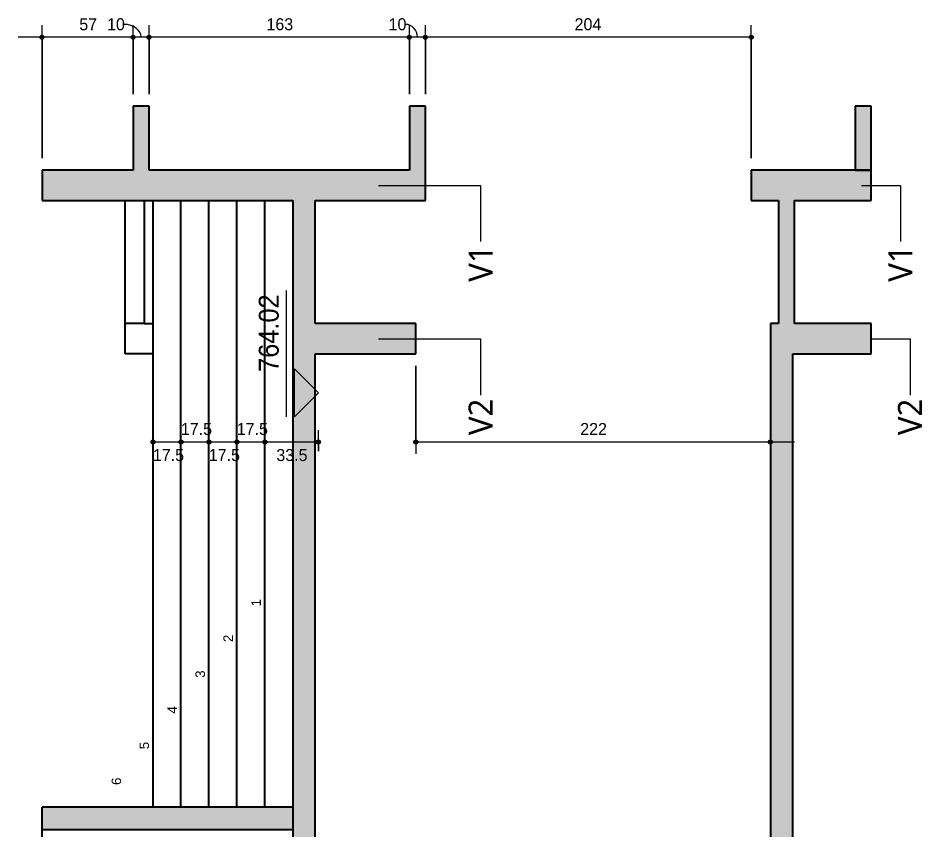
# Model space of a CAD drawing. Header units: centimetres. Extents: x -2136 to 34701, y -1430 to 84208.
# Drawn here: x 17384 to 17950, y 77275 to 77783 of the extents above; entities that cross this region are included whole.
import ezdxf

# ---------------------------------------------------------------- set-up
doc = ezdxf.new("R2010")
doc.units = ezdxf.units.CM
for name, color, linetype, lineweight in [('A-ANNO-DIMS', 7, 'Continuous', 9), ('A-ANNO-DIMS-50', 7, 'Continuous', 9), ('A-FLOR', 7, 'Continuous', 18), ('A-WALL', 7, 'Continuous', 25), ('G-ANNO-DIMS', 7, 'Continuous', 9), ('S-BEAM', 7, 'Continuous', 18), ('S-BEAM-IDEN', 7, 'Continuous', 9), ('S-STRS', 7, 'Continuous', 18), ('S-STRS-ANNO', 7, 'Continuous', 18)]:
    doc.layers.add(name, color=color, linetype=linetype, lineweight=lineweight)
doc.styles.add('Arial', font='arial.ttf', dxfattribs={"height": 5.953125})
doc.styles.add('Fira Sans', font='FiraSans-Regular.ttf', dxfattribs={"width": 0.95, "height": 12.5})
doc.styles.add('Fira Sans_3', font='FiraSans-Regular.ttf', dxfattribs={"height": 7.5})
doc.styles.add('Gadugi', font='gadugi.ttf', dxfattribs={"height": 15})
doc.dimstyles.new('PED_R80_1_5mm_ACIMA_As_DIR__R00', dxfattribs={"dimscale": 30.48, "dimtxt": 10.229846, "dimasz": 0.328084, "dimexe": 0.246063, "dimexo": 0.246063, "dimgap": 0.049213, "dimtad": 1, "dimdec": 1, "dimrnd": 0.5, "dimdsep": 46, "dimtxsty": 'Fira Sans_3', "dimblk1": 'DOTSMALL', "dimblk2": 'DOTSMALL', "dimsah": 1, "dimcen": 0.09, "dimdle": 0.492126, "dimazin": 0, "dimtfac": 1, "dimtdec": 4, "dimtix": 1, "dimtmove": 0, "dimatfit": 3, "dimfxl": 1, "dimtvp": 1, "dimtolj": 1, "dimtzin": 0, "dimarcsym": 2})
doc.dimstyles.new('PED_R80_1_5mm_ACIMA_As_DIR__R00_1', dxfattribs={"dimscale": 30.48, "dimtxt": 10.229846, "dimasz": 0.328084, "dimexe": 0.246063, "dimexo": 0.246063, "dimgap": 0.049213, "dimtad": 1, "dimdec": 1, "dimrnd": 0.5, "dimdsep": 46, "dimtxsty": 'Fira Sans_3', "dimblk1": 'DOTSMALL', "dimblk2": 'DOTSMALL', "dimsah": 1, "dimcen": 0.09, "dimdle": 0.492126, "dimazin": 0, "dimtfac": 1, "dimtdec": 4, "dimtix": 1, "dimtmove": 1, "dimatfit": 3, "dimfxl": 1, "dimtvp": 1, "dimtolj": 1, "dimtzin": 0, "dimarcsym": 2})
doc.dimstyles.new('PED_R80_1_5mm_ACIMA_As_DIR__R00_2', dxfattribs={"dimscale": 30.48, "dimtxt": 10.229846, "dimasz": 0.328084, "dimexe": 0.246063, "dimexo": 0.246063, "dimgap": 0.049213, "dimtad": 1, "dimdec": 1, "dimrnd": 0.5, "dimdsep": 46, "dimtxsty": 'Fira Sans_3', "dimblk1": 'DOTSMALL', "dimblk2": 'DOTSMALL', "dimsah": 1, "dimcen": 0.09, "dimdle": 0.492126, "dimazin": 0, "dimtfac": 1, "dimtdec": 4, "dimtix": 1, "dimtmove": 2, "dimatfit": 3, "dimfxl": 1, "dimtvp": 1, "dimtolj": 1, "dimtzin": 0, "dimarcsym": 2})

# ---------------------------------------------------------------- blocks, each defined once
blk = doc.blocks.new('DIMBLOCK664-CT001 K1 - CORTE A-A')
at = {"layer": 'A-ANNO-DIMS-50'}
h = blk.add_hatch(color=256, dxfattribs=at)
edge = h.paths.add_edge_path(flags=0)
edge.add_arc((17638.97, 77771.18), 1.25, 0, 360)
h = blk.add_hatch(color=256, dxfattribs=at)
edge = h.paths.add_edge_path(flags=0)
edge.add_arc((17842.97, 77771.18), 1.25, 0, 360)
for p, q in [((17638.97, 77735.46), (17638.97, 77778.68)), ((17842.97, 77695.46), (17842.97, 77778.68)), ((17842.97, 77771.18), (17638.97, 77771.18)), ((17638.97, 77771.18), (17638.97, 77735.46)), ((17842.97, 77771.18), (17842.97, 77695.46))]:
    blk.add_line(p, q, dxfattribs=at)
for centre in [(17638.97, 77771.18), (17842.97, 77771.18)]:
    blk.add_circle(centre, 1.25, dxfattribs=at)
at = {"layer": 'A-ANNO-DIMS-50', "color": 0, "insert": (17732.38, 77783.06), "char_height": 7.5, "width": 20.6171, "attachment_point": 1, "line_spacing_factor": 1.049215, "style": 'Fira Sans_3'}
blk.add_mtext('204', dxfattribs=at)
blk = doc.blocks.new('_DotSmall')
at = {"color": 0, "linetype": 'ByBlock', "const_width": 0.5}
blk.add_lwpolyline([(-0.0625, 0, 1), (0.0625, 0, 1)], format="xyb", close=True, dxfattribs=at)
blk = doc.blocks.new('DIMBLOCK665-CT001 K1 - CORTE A-A')
at = {"layer": 'A-ANNO-DIMS-50'}
h = blk.add_hatch(color=256, dxfattribs=at)
edge = h.paths.add_edge_path(flags=0)
edge.add_arc((17628.97, 77771.18), 1.25, 0, 360)
h = blk.add_hatch(color=256, dxfattribs=at)
edge = h.paths.add_edge_path(flags=0)
edge.add_arc((17638.97, 77771.18), 1.25, 0, 360)
for p, q in [((17628.97, 77735.46), (17628.97, 77778.68)), ((17638.97, 77735.46), (17638.97, 77778.68)), ((17638.97, 77771.18), (17628.97, 77771.18)), ((17628.97, 77771.18), (17628.97, 77735.46)), ((17638.97, 77771.18), (17638.97, 77735.46))]:
    blk.add_line(p, q, dxfattribs=at)
for centre in [(17628.97, 77771.18), (17638.97, 77771.18)]:
    blk.add_circle(centre, 1.25, dxfattribs=at)
blk.add_ellipse((17626.69, 77771.18), major_axis=(0, 8.06), ratio=0.903897, start_param=4.712389, end_param=6.283185, dxfattribs=at)
at = {"layer": 'A-ANNO-DIMS-50', "color": 0, "insert": (17615.93, 77783.06), "char_height": 7.5, "width": 12.9053, "attachment_point": 1, "line_spacing_factor": 1.049215, "style": 'Fira Sans_3'}
blk.add_mtext('10', dxfattribs=at)
blk = doc.blocks.new('DIMBLOCK666-CT001 K1 - CORTE A-A')
at = {"layer": 'A-ANNO-DIMS-50'}
h = blk.add_hatch(color=256, dxfattribs=at)
edge = h.paths.add_edge_path(flags=0)
edge.add_arc((17465.97, 77771.18), 1.25, 0, 360)
h = blk.add_hatch(color=256, dxfattribs=at)
edge = h.paths.add_edge_path(flags=0)
edge.add_arc((17628.97, 77771.18), 1.25, 0, 360)
for p, q in [((17465.97, 77735.46), (17465.97, 77778.68)), ((17628.97, 77735.46), (17628.97, 77778.68)), ((17628.97, 77771.18), (17465.97, 77771.18)), ((17465.97, 77771.18), (17465.97, 77735.46)), ((17628.97, 77771.18), (17628.97, 77735.46))]:
    blk.add_line(p, q, dxfattribs=at)
for centre in [(17465.97, 77771.18), (17628.97, 77771.18)]:
    blk.add_circle(centre, 1.25, dxfattribs=at)
at = {"layer": 'A-ANNO-DIMS-50', "color": 0, "insert": (17539.47, 77783.06), "char_height": 7.5, "width": 19.2006, "attachment_point": 1, "line_spacing_factor": 1.049215, "style": 'Fira Sans_3'}
blk.add_mtext('163', dxfattribs=at)
blk = doc.blocks.new('DIMBLOCK667-CT001 K1 - CORTE A-A')
at = {"layer": 'A-ANNO-DIMS-50'}
h = blk.add_hatch(color=256, dxfattribs=at)
edge = h.paths.add_edge_path(flags=0)
edge.add_arc((17455.97, 77771.18), 1.25, 0, 360)
h = blk.add_hatch(color=256, dxfattribs=at)
edge = h.paths.add_edge_path(flags=0)
edge.add_arc((17465.97, 77771.18), 1.25, 0, 360)
for p, q in [((17455.97, 77735.46), (17455.97, 77778.68)), ((17465.97, 77735.46), (17465.97, 77778.68)), ((17465.97, 77771.18), (17455.97, 77771.18)), ((17455.97, 77771.18), (17455.97, 77735.46)), ((17465.97, 77771.18), (17465.97, 77735.46))]:
    blk.add_line(p, q, dxfattribs=at)
for centre in [(17455.97, 77771.18), (17465.97, 77771.18)]:
    blk.add_circle(centre, 1.25, dxfattribs=at)
blk.add_ellipse((17450.43, 77771.18), major_axis=(10.54, 0), ratio=0.764681, start_param=0, end_param=1.570796, dxfattribs=at)
at = {"layer": 'A-ANNO-DIMS-50', "color": 0, "insert": (17439.68, 77783.06), "char_height": 7.5, "width": 12.9053, "attachment_point": 1, "line_spacing_factor": 1.049215, "style": 'Fira Sans_3'}
blk.add_mtext('10', dxfattribs=at)
blk = doc.blocks.new('DIMBLOCK668-CT001 K1 - CORTE A-A')
at = {"layer": 'A-ANNO-DIMS-50'}
h = blk.add_hatch(color=256, dxfattribs=at)
edge = h.paths.add_edge_path(flags=0)
edge.add_arc((17398.97, 77771.18), 1.25, 0, 360)
h = blk.add_hatch(color=256, dxfattribs=at)
edge = h.paths.add_edge_path(flags=0)
edge.add_arc((17455.97, 77771.18), 1.25, 0, 360)
for p, q in [((17398.97, 77695.46), (17398.97, 77778.68)), ((17455.97, 77735.46), (17455.97, 77778.68)), ((17455.97, 77771.18), (17383.97, 77771.18)), ((17398.97, 77771.18), (17398.97, 77695.46)), ((17455.97, 77771.18), (17455.97, 77735.46))]:
    blk.add_line(p, q, dxfattribs=at)
for centre in [(17398.97, 77771.18), (17455.97, 77771.18)]:
    blk.add_circle(centre, 1.25, dxfattribs=at)
at = {"layer": 'A-ANNO-DIMS-50', "color": 0, "insert": (17422.29, 77783.06), "char_height": 7.5, "width": 12.4332, "attachment_point": 1, "line_spacing_factor": 1.049215, "style": 'Fira Sans_3'}
blk.add_mtext('57', dxfattribs=at)
blk = doc.blocks.new('Elevações de ponto - SIMBOLO DE NÍVEL-CORTE-2219088-CT001 K1 - CORTE A-A')
at = {"layer": 'G-ANNO-DIMS'}
blk.add_hatch(color=256, dxfattribs=at).paths.add_polyline_path([(267.25, 76032.73), (282.25, 76032.73), (267.25, 76017.73)], flags=0)
for p, q in [((262.16, 76096.92), (262.16, 76017.73)), ((267.25, 76047.73), (282.25, 76032.73)), ((267.25, 76017.73), (267.25, 76047.73)), ((282.25, 76032.73), (267.25, 76017.73))]:
    blk.add_line(p, q, dxfattribs=at)
blk = doc.blocks.new('DIMBLOCK675-CT001 K1 - CORTE A-A')
at = {"layer": 'A-ANNO-DIMS-50'}
h = blk.add_hatch(color=256, dxfattribs=at)
edge = h.paths.add_edge_path(flags=0)
edge.add_arc((17468.47, 77517.8), 1.25, 0, 360)
h = blk.add_hatch(color=256, dxfattribs=at)
edge = h.paths.add_edge_path(flags=0)
edge.add_arc((17485.97, 77517.8), 1.25, 0, 360)
for p, q in [((17468.47, 77512.07), (17468.47, 77525.3)), ((17485.97, 77512.07), (17485.97, 77525.3)), ((17468.47, 77517.8), (17485.97, 77517.8)), ((17468.47, 77517.8), (17468.47, 77512.07)), ((17485.97, 77517.8), (17485.97, 77512.07))]:
    blk.add_line(p, q, dxfattribs=at)
for centre in [(17468.47, 77517.8), (17485.97, 77517.8)]:
    blk.add_circle(centre, 1.25, dxfattribs=at)
at = {"layer": 'A-ANNO-DIMS-50', "color": 0, "insert": (17468.37, 77513.38), "char_height": 7.5, "width": 21.2466, "attachment_point": 1, "line_spacing_factor": 1.049215, "style": 'Fira Sans_3'}
blk.add_mtext('17.5', dxfattribs=at)
blk = doc.blocks.new('DIMBLOCK676-CT001 K1 - CORTE A-A')
at = {"layer": 'A-ANNO-DIMS-50'}
h = blk.add_hatch(color=256, dxfattribs=at)
edge = h.paths.add_edge_path(flags=0)
edge.add_arc((17485.97, 77517.8), 1.25, 0, 360)
h = blk.add_hatch(color=256, dxfattribs=at)
edge = h.paths.add_edge_path(flags=0)
edge.add_arc((17503.47, 77517.8), 1.25, 0, 360)
for p, q in [((17485.97, 77512.07), (17485.97, 77525.3)), ((17503.47, 77512.07), (17503.47, 77525.3)), ((17485.97, 77517.8), (17503.47, 77517.8)), ((17485.97, 77517.8), (17485.97, 77512.07)), ((17503.47, 77517.8), (17503.47, 77512.07))]:
    blk.add_line(p, q, dxfattribs=at)
for centre in [(17485.97, 77517.8), (17503.47, 77517.8)]:
    blk.add_circle(centre, 1.25, dxfattribs=at)
at = {"layer": 'A-ANNO-DIMS-50', "color": 0, "insert": (17485.87, 77529.69), "char_height": 7.5, "width": 21.2466, "attachment_point": 1, "line_spacing_factor": 1.049215, "style": 'Fira Sans_3'}
blk.add_mtext('17.5', dxfattribs=at)
blk = doc.blocks.new('DIMBLOCK677-CT001 K1 - CORTE A-A')
at = {"layer": 'A-ANNO-DIMS-50'}
h = blk.add_hatch(color=256, dxfattribs=at)
edge = h.paths.add_edge_path(flags=0)
edge.add_arc((17503.47, 77517.8), 1.25, 0, 360)
h = blk.add_hatch(color=256, dxfattribs=at)
edge = h.paths.add_edge_path(flags=0)
edge.add_arc((17520.97, 77517.8), 1.25, 0, 360)
for p, q in [((17503.47, 77512.07), (17503.47, 77525.3)), ((17520.97, 77512.07), (17520.97, 77525.3)), ((17503.47, 77517.8), (17520.97, 77517.8)), ((17503.47, 77517.8), (17503.47, 77512.07)), ((17520.97, 77517.8), (17520.97, 77512.07))]:
    blk.add_line(p, q, dxfattribs=at)
for centre in [(17503.47, 77517.8), (17520.97, 77517.8)]:
    blk.add_circle(centre, 1.25, dxfattribs=at)
at = {"layer": 'A-ANNO-DIMS-50', "color": 0, "insert": (17503.37, 77513.38), "char_height": 7.5, "width": 21.2466, "attachment_point": 1, "line_spacing_factor": 1.049215, "style": 'Fira Sans_3'}
blk.add_mtext('17.5', dxfattribs=at)
blk = doc.blocks.new('DIMBLOCK678-CT001 K1 - CORTE A-A')
at = {"layer": 'A-ANNO-DIMS-50'}
h = blk.add_hatch(color=256, dxfattribs=at)
edge = h.paths.add_edge_path(flags=0)
edge.add_arc((17520.97, 77517.8), 1.25, 0, 360)
h = blk.add_hatch(color=256, dxfattribs=at)
edge = h.paths.add_edge_path(flags=0)
edge.add_arc((17538.47, 77517.8), 1.25, 0, 360)
for p, q in [((17520.97, 77512.07), (17520.97, 77525.3)), ((17538.47, 77512.07), (17538.47, 77525.3)), ((17520.97, 77517.8), (17538.47, 77517.8)), ((17520.97, 77517.8), (17520.97, 77512.07)), ((17538.47, 77517.8), (17538.47, 77512.07))]:
    blk.add_line(p, q, dxfattribs=at)
for centre in [(17520.97, 77517.8), (17538.47, 77517.8)]:
    blk.add_circle(centre, 1.25, dxfattribs=at)
at = {"layer": 'A-ANNO-DIMS-50', "color": 0, "insert": (17520.87, 77529.69), "char_height": 7.5, "width": 21.2466, "attachment_point": 1, "line_spacing_factor": 1.049215, "style": 'Fira Sans_3'}
blk.add_mtext('17.5', dxfattribs=at)
blk = doc.blocks.new('DIMBLOCK679-CT001 K1 - CORTE A-A')
at = {"layer": 'A-ANNO-DIMS-50'}
h = blk.add_hatch(color=256, dxfattribs=at)
edge = h.paths.add_edge_path(flags=0)
edge.add_arc((17538.47, 77517.8), 1.25, 0, 360)
h = blk.add_hatch(color=256, dxfattribs=at)
edge = h.paths.add_edge_path(flags=0)
edge.add_arc((17571.97, 77517.8), 1.25, 0, 360)
for p, q in [((17538.47, 77512.07), (17538.47, 77525.3)), ((17571.97, 77512.07), (17571.97, 77525.3)), ((17538.47, 77517.8), (17571.97, 77517.8)), ((17538.47, 77517.8), (17538.47, 77512.07)), ((17571.97, 77517.8), (17571.97, 77512.07))]:
    blk.add_line(p, q, dxfattribs=at)
for centre in [(17538.47, 77517.8), (17571.97, 77517.8)]:
    blk.add_circle(centre, 1.25, dxfattribs=at)
at = {"layer": 'A-ANNO-DIMS-50', "color": 0, "insert": (17545.65, 77513.38), "char_height": 7.5, "width": 22.9778, "attachment_point": 1, "line_spacing_factor": 1.049215, "style": 'Fira Sans_3'}
blk.add_mtext('33.5', dxfattribs=at)
blk = doc.blocks.new('DIMBLOCK680-CT001 K1 - CORTE A-A')
at = {"layer": 'A-ANNO-DIMS-50'}
h = blk.add_hatch(color=256, dxfattribs=at)
edge = h.paths.add_edge_path(flags=0)
edge.add_arc((17632.97, 77517.8), 1.25, 0, 360)
h = blk.add_hatch(color=256, dxfattribs=at)
edge = h.paths.add_edge_path(flags=0)
edge.add_arc((17854.97, 77517.8), 1.25, 0, 360)
for p, q in [((17632.97, 77565.46), (17632.97, 77510.3)), ((17632.97, 77517.8), (17632.97, 77565.46)), ((17854.97, 77512.07), (17854.97, 77525.3)), ((17632.97, 77517.8), (17869.97, 77517.8)), ((17854.97, 77517.8), (17854.97, 77512.07))]:
    blk.add_line(p, q, dxfattribs=at)
for centre in [(17632.97, 77517.8), (17854.97, 77517.8)]:
    blk.add_circle(centre, 1.25, dxfattribs=at)
at = {"layer": 'A-ANNO-DIMS-50', "color": 0, "insert": (17735.91, 77529.69), "char_height": 7.5, "width": 19.358, "attachment_point": 1, "line_spacing_factor": 1.049215, "style": 'Fira Sans_3'}
blk.add_mtext('222', dxfattribs=at)

msp = doc.modelspace()

# ---------------------------------------------------------------- hatches: boundary and pattern name
at = {"layer": 'A-FLOR', "true_color": 0xa6a6a6}
for points in [[(17465.97, 77687.96), (17465.97, 77727.96), (17455.97, 77727.96), (17455.97, 77687.96)], [(17638.97, 77687.96), (17638.97, 77727.96), (17628.97, 77727.96), (17628.97, 77687.96)], [(17917.97, 77687.96), (17917.97, 77727.96), (17907.97, 77727.96), (17907.97, 77687.96)], [(17569.86, 77591.96), (17569.97, 77591.96), (17569.97, 77668.96), (17555.97, 77668.96), (17555.97, 77591.96)], [(17859.97, 77591.96), (17869.97, 77591.96), (17869.97, 77668.96), (17859.97, 77668.96)], [(17569.97, 77015.96), (17569.97, 77572.96), (17555.97, 77572.96), (17555.97, 77015.96)], [(17868.97, 77015.96), (17868.97, 77572.96), (17854.97, 77572.96), (17854.97, 77015.96)]]:
    msp.add_hatch(color=253, dxfattribs=at).paths.add_polyline_path(points, flags=0)
at = {"layer": 'A-WALL', "true_color": 0xa6a6a6}
msp.add_hatch(color=253, dxfattribs=at).paths.add_polyline_path([(17398.97, 77275.17), (17555.97, 77275.17), (17555.97, 77289.25), (17398.97, 77289.25)], flags=0)
at = {"layer": 'S-BEAM', "true_color": 0xa6a6a6}
for points in [[(17468.47, 77668.96), (17638.97, 77668.96), (17638.97, 77687.96), (17398.97, 77687.96), (17398.97, 77668.96), (17465.97, 77668.96)], [(17917.97, 77668.96), (17917.97, 77687.96), (17842.97, 77687.96), (17842.97, 77668.96), (17907.97, 77668.96)], [(17628.97, 77572.96), (17632.97, 77572.96), (17632.97, 77591.96), (17555.97, 77591.96), (17555.97, 77572.96), (17569.97, 77572.96)], [(17868.97, 77572.96), (17917.97, 77572.96), (17917.97, 77591.96), (17854.97, 77591.96), (17854.97, 77572.96), (17859.97, 77572.96)]]:
    msp.add_hatch(color=253, dxfattribs=at).paths.add_polyline_path(points, flags=0)

# ---------------------------------------------------------------- linework, layer by layer
at = {"layer": 'A-FLOR', "lineweight": 25}
for p, q in [((17465.97, 77727.96), (17455.97, 77727.96)), ((17455.97, 77727.96), (17455.97, 77687.96)), ((17465.97, 77687.96), (17465.97, 77727.96)), ((17638.97, 77727.96), (17628.97, 77727.96)), ((17628.97, 77727.96), (17628.97, 77687.96)), ((17638.97, 77687.96), (17638.97, 77727.96)), ((17917.97, 77727.96), (17907.97, 77727.96)), ((17907.97, 77727.96), (17907.97, 77687.96)), ((17917.97, 77687.96), (17917.97, 77727.96)), ((17907.97, 77687.96), (17917.97, 77687.96)), ((17450.97, 77591.96), (17450.97, 77668.96)), ((17462.97, 77668.96), (17462.97, 77591.96)), ((17555.97, 77668.96), (17555.97, 77591.96)), ((17569.97, 77591.96), (17569.97, 77668.96)), ((17859.97, 77668.96), (17859.97, 77591.96)), ((17869.97, 77591.96), (17869.97, 77668.96)), ((17462.97, 77591.96), (17450.97, 77591.96)), ((17555.97, 77572.96), (17555.97, 77015.96)), ((17569.97, 77015.96), (17569.97, 77572.96)), ((17854.97, 77572.96), (17854.97, 77015.96)), ((17868.97, 77015.96), (17868.97, 77572.96))]:
    msp.add_line(p, q, dxfattribs=at)
at = {"layer": 'A-WALL'}
for p, q in [((17398.97, 76942.97), (17398.97, 77289.25)), ((17555.97, 77289.25), (17398.97, 77289.25)), ((17398.97, 77275.17), (17555.97, 77275.17))]:
    msp.add_line(p, q, dxfattribs=at)
at = {"layer": 'S-BEAM', "lineweight": 25}
for p, q in [((17398.97, 77687.96), (17398.97, 77668.96)), ((17455.97, 77687.96), (17398.97, 77687.96)), ((17628.97, 77687.96), (17465.97, 77687.96)), ((17638.97, 77668.96), (17638.97, 77687.96)), ((17842.97, 77687.96), (17842.97, 77668.96)), ((17907.97, 77687.96), (17842.97, 77687.96)), ((17917.97, 77687.96), (17907.97, 77687.96)), ((17917.97, 77668.96), (17917.97, 77687.96)), ((17398.97, 77668.96), (17555.97, 77668.96)), ((17569.97, 77668.96), (17638.97, 77668.96)), ((17842.97, 77668.96), (17859.97, 77668.96)), ((17869.97, 77668.96), (17917.97, 77668.96)), ((17450.97, 77572.96), (17450.97, 77591.96)), ((17462.97, 77591.96), (17468.47, 77591.96)), ((17555.97, 77591.96), (17555.97, 77572.96)), ((17632.97, 77591.96), (17569.97, 77591.96)), ((17632.97, 77572.96), (17632.97, 77591.96)), ((17854.97, 77591.96), (17854.97, 77572.96)), ((17859.97, 77591.96), (17854.97, 77591.96)), ((17917.97, 77591.96), (17869.97, 77591.96)), ((17917.97, 77572.96), (17917.97, 77591.96)), ((17466.97, 77572.96), (17450.97, 77572.96)), ((17468.47, 77572.96), (17466.97, 77572.96)), ((17569.97, 77572.96), (17632.97, 77572.96)), ((17868.97, 77572.96), (17917.97, 77572.96))]:
    msp.add_line(p, q, dxfattribs=at)
at = {"layer": 'S-BEAM-IDEN'}
for p, q in [((17609.52, 77678.46), (17673.58, 77678.46)), ((17673.58, 77678.46), (17673.58, 77643.21)), ((17911.97, 77678.46), (17936.39, 77678.46)), ((17936.39, 77678.46), (17936.39, 77643.21)), ((17609.52, 77582.46), (17673.58, 77582.46)), ((17673.58, 77582.46), (17673.58, 77547.21)), ((17917.97, 77582.46), (17942.39, 77582.46)), ((17942.39, 77582.46), (17942.39, 77547.21))]:
    msp.add_line(p, q, dxfattribs=at)
at = {"layer": 'S-STRS', "lineweight": 25}
for p, q in [((17468.47, 77289.25), (17468.47, 77668.96)), ((17485.97, 77289.25), (17485.97, 77668.96)), ((17503.47, 77289.25), (17503.47, 77668.96)), ((17520.97, 77289.25), (17520.97, 77668.96)), ((17538.47, 77289.25), (17538.47, 77668.96))]:
    msp.add_line(p, q, dxfattribs=at)

# ---------------------------------------------------------------- block references
at = {"layer": 'G-ANNO-DIMS'}
msp.add_blockref('Elevações de ponto - SIMBOLO DE NÍVEL-CORTE-2219088-CT001 K1 - CORTE A-A', (17289.72, 1515.81), dxfattribs=at)

# ---------------------------------------------------------------- texts
at = {"layer": 'G-ANNO-DIMS', "insert": (17534.66, 77561.66), "char_height": 12.5, "width": 58.5118, "attachment_point": 1, "rotation": 90, "line_spacing_factor": 1.049215, "style": 'Fira Sans'}
msp.add_mtext('764.02', dxfattribs=at)
at = {"layer": 'S-BEAM-IDEN', "char_height": 15, "width": 30.0633, "attachment_point": 1, "rotation": 90, "style": 'Gadugi'}
for s, insert in [('V1', (17666.03, 77618.06)), ('V1', (17928.84, 77618.06)), ('V2', (17666.03, 77522.06)), ('V2', (17934.84, 77522.06))]:
    msp.add_mtext(s, dxfattribs=dict(at, insert=insert))
at = {"layer": 'S-STRS-ANNO', "char_height": 5.95, "width": 5.4944, "attachment_point": 1, "rotation": 90, "line_spacing_factor": 0.941778, "style": 'Arial'}
for s, insert in [('1', (17530.02, 77414.88)), ('2', (17512.52, 77392.52)), ('3', (17495.02, 77370.16)), ('4', (17477.52, 77347.8)), ('5', (17460.02, 77325.44)), ('6', (17442.52, 77303.08))]:
    msp.add_mtext(s, dxfattribs=dict(at, insert=insert))

# ---------------------------------------------------------------- dimensions: what is measured, and where the dimension line sits
at = {"layer": 'A-ANNO-DIMS'}
for base, p1, p2, override, picture, middle in [((17398.97, 77771.18), (17455.97, 77727.96), (17398.97, 77687.96), {"dimpost": '<>', "dimfxl": 69.634761}, 'DIMBLOCK668-CT001 K1 - CORTE A-A', (17427.47, 77776.49)), ((17465.97, 77771.18), (17628.97, 77727.96), (17465.97, 77727.96), {"dimpost": '<>', "dimfxl": 163}, 'DIMBLOCK666-CT001 K1 - CORTE A-A', (17547.47, 77776.49)), ((17638.97, 77771.18), (17842.97, 77687.96), (17638.97, 77727.96), {"dimpost": '<>', "dimfxl": 207.886546}, 'DIMBLOCK664-CT001 K1 - CORTE A-A', (17740.97, 77776.49)), ((17854.97, 77517.8), (17632.97, 77572.96), (17854.97, 77519.57), {"dimpost": '<>', "dimfxl": 228.331379}, 'DIMBLOCK680-CT001 K1 - CORTE A-A', (17743.97, 77523.05)), ((17503.47, 77517.8), (17485.97, 77519.57), (17503.47, 77519.57), {"dimpost": '<>', "dimfxl": 17.5}, 'DIMBLOCK676-CT001 K1 - CORTE A-A', (17494.72, 77523.12)), ((17538.47, 77517.8), (17520.97, 77519.57), (17538.47, 77519.57), {"dimpost": '<>', "dimfxl": 17.5}, 'DIMBLOCK678-CT001 K1 - CORTE A-A', (17529.72, 77523.12))]:
    dim = msp.add_linear_dim(base=base, p1=p1, p2=p2, dimstyle='PED_R80_1_5mm_ACIMA_As_DIR__R00', override=override, dxfattribs=at)
    dim.commit()
    dim.dimension.update_dxf_attribs({"geometry": picture, "text_midpoint": middle})
for base, p1, p2, dimstyle, override, picture, middle in [((17455.97, 77771.18), (17465.97, 77727.96), (17455.97, 77727.96), 'PED_R80_1_5mm_ACIMA_As_DIR__R00_1', {"dimpost": '<>', "dimfxl": 10}, 'DIMBLOCK667-CT001 K1 - CORTE A-A', (17446.13, 77778.06)), ((17628.97, 77771.18), (17638.97, 77727.96), (17628.97, 77727.96), 'PED_R80_1_5mm_ACIMA_As_DIR__R00_1', {"dimpost": '<>', "dimfxl": 10}, 'DIMBLOCK665-CT001 K1 - CORTE A-A', (17622.39, 77778.06)), ((17485.97, 77517.8), (17468.47, 77519.57), (17485.97, 77519.57), 'PED_R80_1_5mm_ACIMA_As_DIR__R00_2', {"dimpost": '<>', "dimfxl": 17.5}, 'DIMBLOCK675-CT001 K1 - CORTE A-A', (17478.99, 77508.38)), ((17520.97, 77517.8), (17503.47, 77519.57), (17520.97, 77519.57), 'PED_R80_1_5mm_ACIMA_As_DIR__R00_2', {"dimpost": '<>', "dimfxl": 17.5}, 'DIMBLOCK677-CT001 K1 - CORTE A-A', (17513.99, 77508.38)), ((17571.97, 77517.8), (17538.47, 77519.57), (17571.97, 77519.57), 'PED_R80_1_5mm_ACIMA_As_DIR__R00_2', {"dimpost": '<>', "dimfxl": 33.5}, 'DIMBLOCK679-CT001 K1 - CORTE A-A', (17557.14, 77508.38))]:
    dim = msp.add_linear_dim(base=base, p1=p1, p2=p2, dimstyle=dimstyle, override=override, dxfattribs=at)
    dim.commit()
    dim.dimension.update_dxf_attribs({"geometry": picture, "text_midpoint": middle, "dimtype": 160, "text_rotation": 360})

doc.saveas('drawing.dxf')
